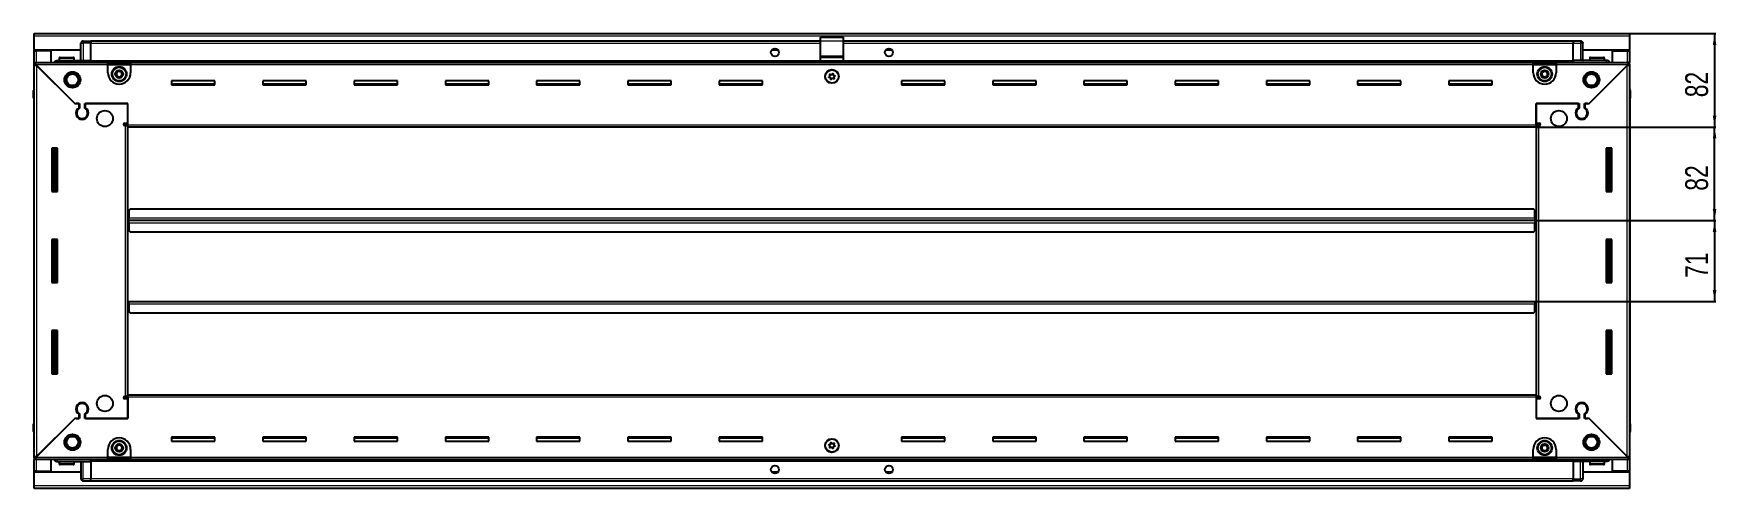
# Model space of a CAD drawing. Header units: millimetres. Extents: x 1256 to 6241, y -675 to 1817.
# Drawn here: x 4766 to 6241, y 1248 to 1647 of the extents above; entities that cross this region are included whole.
import ezdxf

# ---------------------------------------------------------------- set-up
doc = ezdxf.new("R2010")
doc.units = ezdxf.units.MM
doc.layers.add('FORMAT', color=7, linetype='Continuous')
doc.styles.add('SLDTEXTSTYLE0', font='TXT', dxfattribs={"width": 0.75})
doc.dimstyles.new('SLDDIMSTYLE0', dxfattribs={"dimtxt": 20, "dimasz": 10, "dimexe": 0, "dimexo": 0.0625, "dimgap": 5, "dimtad": 2, "dimdec": 1, "dimrnd": 1e-09, "dimzin": 12, "dimdsep": 46, "dimtxsty": 'SLDTEXTSTYLE0', "dimsah": 1, "dimcen": 0.09, "dimadec": 0, "dimazin": 3, "dimtfac": 1, "dimtofl": 0, "dimtmove": 0, "dimatfit": 3, "dimfxl": 0, "dimfrac": 2, "dimtolj": 1, "dimtzin": 12, "dimarcsym": 0})

# ---------------------------------------------------------------- blocks, each defined once
blk = doc.blocks.new('_D_6')
at = {"layer": 'FORMAT'}
for p, q in [((6165.1, 1646.6), (6240.6, 1646.6)), ((6239.6, 1646.6), (6239.6, 1564.6)), ((6083.1, 1564.6), (6240.6, 1564.6))]:
    blk.add_line(p, q, dxfattribs=at)
for points in [[(6239.6, 1646.6), (6238, 1636.6), (6241.1, 1636.6)], [(6239.6, 1564.6), (6241.1, 1574.6), (6238, 1574.6)]]:
    blk.add_solid(points, dxfattribs=at)
at = {"layer": 'FORMAT', "insert": (6213.8, 1590.8), "char_height": 20, "attachment_point": 1, "rotation": 90, "style": 'SLDTEXTSTYLE0'}
blk.add_mtext('82', dxfattribs=at)
blk = doc.blocks.new('_D_7')
at = {"layer": 'FORMAT'}
for p, q in [((6083.1, 1564.6), (6240.6, 1564.6)), ((6239.6, 1482.6), (6239.6, 1564.6)), ((6082.1, 1482.6), (6240.6, 1482.6))]:
    blk.add_line(p, q, dxfattribs=at)
for points in [[(6239.6, 1564.6), (6238, 1554.6), (6241.1, 1554.6)], [(6239.6, 1482.6), (6241.1, 1492.6), (6238, 1492.6)]]:
    blk.add_solid(points, dxfattribs=at)
at = {"layer": 'FORMAT', "insert": (6213.8, 1508.8), "char_height": 20, "attachment_point": 1, "rotation": 90, "style": 'SLDTEXTSTYLE0'}
blk.add_mtext('82', dxfattribs=at)
blk = doc.blocks.new('_D_8')
at = {"layer": 'FORMAT'}
for p, q in [((6082.1, 1482.6), (6240.6, 1482.6)), ((6239.6, 1482.6), (6239.6, 1411.6)), ((6082.1, 1411.6), (6240.6, 1411.6))]:
    blk.add_line(p, q, dxfattribs=at)
for points in [[(6239.6, 1482.6), (6238, 1472.6), (6241.1, 1472.6)], [(6239.6, 1411.6), (6241.1, 1421.6), (6238, 1421.6)]]:
    blk.add_solid(points, dxfattribs=at)
at = {"layer": 'FORMAT', "insert": (6213.8, 1432.3), "char_height": 20, "attachment_point": 1, "rotation": 90, "style": 'SLDTEXTSTYLE0'}
blk.add_mtext('71', dxfattribs=at)

msp = doc.modelspace()

# ---------------------------------------------------------------- linework, layer by layer
at = {"color": 7, "linetype": 'Continuous', "lineweight": 25}
for p, q in [((4766.07, 1644.5), (4766.07, 1646.6)), ((4766.07, 1646.6), (6165.07, 1646.6)), ((4766.07, 1632.1), (4766.07, 1644.5)), ((4807.07, 1623.1), (4807.07, 1638.1)), ((4807.75, 1639.6), (4807.75, 1639.6)), ((4809.07, 1640.1), (4815.57, 1640.1)), ((4809.07, 1640.1), (4815.57, 1640.1)), ((4815.57, 1640.1), (4815.57, 1640.1)), ((4815.57, 1640.1), (4815.57, 1640.1)), ((4815.57, 1640.1), (4815.57, 1638.1)), ((5455.57, 1639.95), (4815.57, 1639.95)), ((4815.57, 1623.1), (4815.57, 1638.1)), ((5455.57, 1643.6), (5475.57, 1643.6)), ((5455.57, 1640.34), (5455.57, 1643.6)), ((5455.57, 1627.19), (5455.57, 1640.34)), ((5475.57, 1640.34), (5475.57, 1643.6)), ((5475.57, 1627.19), (5475.57, 1640.34)), ((6115.57, 1639.95), (5475.57, 1639.95)), ((6115.57, 1640.1), (6115.57, 1640.1)), ((6122.07, 1640.1), (6115.57, 1640.1)), ((6122.07, 1640.1), (6115.57, 1640.1)), ((6115.57, 1640.1), (6115.57, 1638.1)), ((6115.57, 1623.1), (6115.57, 1638.1)), ((6124.07, 1638.1), (6124.07, 1638.1)), ((6124.07, 1623.1), (6124.07, 1638.1)), ((6165.07, 1646.6), (6165.07, 1644.5)), ((6165.07, 1644.5), (6165.07, 1632.1)), ((4807.07, 1632.1), (4766.07, 1632.1)), ((4766.07, 1631.6), (4766.07, 1632.1)), ((4766.07, 1631.6), (4768.17, 1631.6)), ((4766.07, 1621.35), (4766.07, 1631.6)), ((4767.57, 1631.6), (4767.57, 1632.1)), ((4781.07, 1631.6), (4768.17, 1631.6)), ((4781.07, 1621.35), (4781.07, 1631.6)), ((4786.57, 1623.1), (4815.57, 1623.1)), ((4788.07, 1625), (4788.07, 1623.1)), ((4788.87, 1625.8), (4800.27, 1625.8)), ((4801.07, 1623.1), (4801.07, 1625)), ((4815.57, 1623.1), (4815.57, 1622.6)), ((5418.44, 1632.1), (5412.7, 1632.1)), ((5455.57, 1626.1), (5455.57, 1627.19)), ((5455.57, 1626.1), (5475.57, 1626.1)), ((5455.57, 1622.6), (5455.57, 1626.1)), ((5475.57, 1626.1), (5475.57, 1627.19)), ((5475.57, 1622.6), (5475.57, 1626.1)), ((5518.44, 1632.1), (5512.7, 1632.1)), ((6115.57, 1623.1), (6115.57, 1622.6)), ((6144.57, 1623.1), (6115.57, 1623.1)), ((6165.07, 1632.1), (6124.07, 1632.1)), ((6130.07, 1625), (6130.07, 1623.1)), ((6130.87, 1625.8), (6142.27, 1625.8)), ((6143.07, 1623.1), (6143.07, 1625)), ((6150.07, 1621.35), (6150.07, 1631.6)), ((6150.07, 1631.6), (6162.97, 1631.6)), ((6162.97, 1631.6), (6165.07, 1631.6)), ((6163.57, 1631.6), (6163.57, 1632.1)), ((6165.07, 1631.6), (6165.07, 1632.1)), ((6165.07, 1631.6), (6165.07, 1621.35)), ((4766.07, 1619.85), (4766.07, 1621.35)), ((4766.07, 1621.35), (4767.07, 1621.35)), ((4766.07, 1619.35), (4766.07, 1619.85)), ((4766.07, 1619.85), (4767.07, 1619.85)), ((4766.07, 1274.85), (4766.07, 1619.35)), ((4767.57, 1619.35), (4766.07, 1619.35)), ((4767.07, 1621.35), (4830.57, 1621.35)), ((4767.07, 1619.85), (4767.07, 1621.35)), ((4767.67, 1619.25), (4801.57, 1585.35)), ((4802.27, 1584.65), (4768.17, 1618.75)), ((4815.49, 1621.35), (4815.57, 1623.07)), ((4815.57, 1621.95), (6115.57, 1621.95)), ((4830.57, 1619.25), (4830.57, 1621.35)), ((4830.57, 1621.35), (4850.57, 1621.35)), ((4830.57, 1619.85), (4850.57, 1619.85)), ((4830.57, 1612.35), (4830.57, 1619.25)), ((4850.57, 1621.35), (4850.57, 1619.25)), ((4850.57, 1621.35), (6080.57, 1621.35)), ((4850.57, 1619.25), (4850.57, 1612.35)), ((5455.57, 1622.6), (5475.57, 1622.6)), ((5459.57, 1622.6), (5459.57, 1621.95)), ((5462.07, 1621.95), (5462.07, 1622.6)), ((5469.07, 1621.95), (5469.07, 1622.6)), ((5471.57, 1621.95), (5471.57, 1622.6)), ((6080.57, 1619.25), (6080.57, 1621.35)), ((6080.57, 1621.35), (6100.57, 1621.35)), ((6080.57, 1619.85), (6100.57, 1619.85)), ((6080.57, 1612.35), (6080.57, 1619.25)), ((6100.57, 1621.35), (6164.07, 1621.35)), ((6100.57, 1621.35), (6100.57, 1619.25)), ((6100.57, 1619.25), (6100.57, 1612.35)), ((6115.57, 1623.07), (6115.64, 1621.35)), ((6162.97, 1618.75), (6128.87, 1584.65)), ((6129.57, 1585.35), (6163.47, 1619.25)), ((6163.57, 1619.35), (6165.07, 1619.35)), ((6164.07, 1619.85), (6164.07, 1621.35)), ((6164.07, 1621.35), (6165.07, 1621.35)), ((6164.07, 1619.85), (6165.07, 1619.85)), ((6165.07, 1619.85), (6165.07, 1621.35)), ((6165.07, 1619.85), (6165.07, 1619.35)), ((6165.07, 1619.35), (6165.07, 1274.85)), ((4765.57, 1596.6), (4765.57, 1590.1)), ((4765.57, 1590.1), (4765.57, 1596.6)), ((4924.57, 1605.1), (4886.57, 1605.1)), ((4886.57, 1605.1), (4886.57, 1601.6)), ((4924.57, 1602.35), (4886.57, 1602.35)), ((4886.57, 1601.6), (4924.57, 1601.6)), ((4924.57, 1601.6), (4924.57, 1605.1)), ((5004.57, 1605.1), (4966.57, 1605.1)), ((4966.57, 1605.1), (4966.57, 1601.6)), ((5004.57, 1602.35), (4966.57, 1602.35)), ((4966.57, 1601.6), (5004.57, 1601.6)), ((5004.57, 1601.6), (5004.57, 1605.1)), ((5084.57, 1605.1), (5046.57, 1605.1)), ((5046.57, 1605.1), (5046.57, 1601.6)), ((5084.57, 1602.35), (5046.57, 1602.35)), ((5046.57, 1601.6), (5084.57, 1601.6)), ((5084.57, 1601.6), (5084.57, 1605.1)), ((5164.57, 1605.1), (5126.57, 1605.1)), ((5126.57, 1605.1), (5126.57, 1601.6)), ((5164.57, 1602.35), (5126.57, 1602.35)), ((5126.57, 1601.6), (5164.57, 1601.6)), ((5164.57, 1601.6), (5164.57, 1605.1)), ((5244.57, 1605.1), (5206.57, 1605.1)), ((5206.57, 1605.1), (5206.57, 1601.6)), ((5244.57, 1602.35), (5206.57, 1602.35)), ((5206.57, 1601.6), (5244.57, 1601.6)), ((5244.57, 1601.6), (5244.57, 1605.1)), ((5324.57, 1605.1), (5286.57, 1605.1)), ((5286.57, 1605.1), (5286.57, 1601.6)), ((5324.57, 1602.35), (5286.57, 1602.35)), ((5286.57, 1601.6), (5324.57, 1601.6)), ((5324.57, 1601.6), (5324.57, 1605.1)), ((5404.57, 1605.1), (5366.57, 1605.1)), ((5366.57, 1605.1), (5366.57, 1601.6)), ((5404.57, 1602.35), (5366.57, 1602.35)), ((5366.57, 1601.6), (5404.57, 1601.6)), ((5404.57, 1601.6), (5404.57, 1605.1)), ((5564.57, 1605.1), (5526.57, 1605.1)), ((5526.57, 1605.1), (5526.57, 1601.6)), ((5564.57, 1602.35), (5526.57, 1602.35)), ((5526.57, 1601.6), (5564.57, 1601.6)), ((5564.57, 1601.6), (5564.57, 1605.1)), ((5644.57, 1605.1), (5606.57, 1605.1)), ((5606.57, 1605.1), (5606.57, 1601.6)), ((5644.57, 1602.35), (5606.57, 1602.35)), ((5606.57, 1601.6), (5644.57, 1601.6)), ((5644.57, 1601.6), (5644.57, 1605.1)), ((5724.57, 1605.1), (5686.57, 1605.1)), ((5686.57, 1605.1), (5686.57, 1601.6)), ((5724.57, 1602.35), (5686.57, 1602.35)), ((5686.57, 1601.6), (5724.57, 1601.6)), ((5724.57, 1601.6), (5724.57, 1605.1)), ((5804.57, 1605.1), (5766.57, 1605.1)), ((5766.57, 1605.1), (5766.57, 1601.6)), ((5804.57, 1602.35), (5766.57, 1602.35)), ((5766.57, 1601.6), (5804.57, 1601.6)), ((5804.57, 1601.6), (5804.57, 1605.1)), ((5884.57, 1605.1), (5846.57, 1605.1)), ((5846.57, 1605.1), (5846.57, 1601.6)), ((5884.57, 1602.35), (5846.57, 1602.35)), ((5846.57, 1601.6), (5884.57, 1601.6)), ((5884.57, 1601.6), (5884.57, 1605.1)), ((5964.57, 1605.1), (5926.57, 1605.1)), ((5926.57, 1605.1), (5926.57, 1601.6)), ((5964.57, 1602.35), (5926.57, 1602.35)), ((5926.57, 1601.6), (5964.57, 1601.6)), ((5964.57, 1601.6), (5964.57, 1605.1)), ((6044.57, 1605.1), (6006.57, 1605.1)), ((6006.57, 1605.1), (6006.57, 1601.6)), ((6044.57, 1602.35), (6006.57, 1602.35)), ((6006.57, 1601.6), (6044.57, 1601.6)), ((6044.57, 1601.6), (6044.57, 1605.1)), ((6165.07, 1597.93), (6165.07, 1597.93)), ((6165.57, 1596.6), (6165.57, 1590.1)), ((6165.57, 1590.1), (6165.57, 1596.6)), ((4765.57, 1590.1), (4765.57, 1590.1)), ((4766.07, 1590.1), (4765.57, 1590.1)), ((4765.72, 1590.1), (4765.72, 1304.1)), ((4801.57, 1585.35), (4805.77, 1585.35)), ((4802.97, 1585.35), (4802.27, 1584.65)), ((4805.07, 1585.35), (4802.97, 1585.35)), ((4805.07, 1585.35), (4805.07, 1581.46)), ((4805.77, 1585.35), (4805.77, 1581.07)), ((4810.37, 1585.35), (4848.07, 1585.35)), ((4810.37, 1581.07), (4810.37, 1585.35)), ((4811.07, 1581.46), (4811.07, 1585.35)), ((4848.07, 1585.35), (4811.07, 1585.35)), ((4848.07, 1566.7), (4848.07, 1585.35)), ((4848.07, 1568.1), (4848.07, 1585.35)), ((6083.07, 1585.35), (6120.77, 1585.35)), ((6083.07, 1566.7), (6083.07, 1585.35)), ((6083.07, 1585.35), (6083.07, 1568.1)), ((6120.07, 1585.35), (6083.07, 1585.35)), ((6120.07, 1585.35), (6120.07, 1581.46)), ((6120.77, 1585.35), (6120.77, 1581.07)), ((6125.37, 1585.35), (6129.57, 1585.35)), ((6125.37, 1581.07), (6125.37, 1585.35)), ((6128.17, 1585.35), (6126.07, 1585.35)), ((6126.07, 1581.46), (6126.07, 1585.35)), ((6128.87, 1584.65), (6128.17, 1585.35)), ((6165.07, 1590.1), (6165.57, 1590.1)), ((6165.42, 1304.1), (6165.42, 1590.1)), ((6165.57, 1590.1), (6165.57, 1590.1)), ((6165.57, 1590.1), (6165.57, 1590.1)), ((4806.07, 1572.49), (4806.07, 1571.73)), ((4845.22, 1568.1), (4848.07, 1568.1)), ((4845.97, 1566.1), (4845.22, 1566.1)), ((4845.97, 1566.1), (4848.07, 1566.1)), ((4848.07, 1567.1), (4846.07, 1567.1)), ((4846.07, 1567.1), (4846.07, 1566.1)), ((4848.07, 1564.6), (4848.07, 1566.7)), ((6083.07, 1564.6), (4848.07, 1564.6)), ((4848.07, 1329.6), (4848.07, 1564.6)), ((6083.07, 1568.1), (6085.92, 1568.1)), ((6085.07, 1567.1), (6083.07, 1567.1)), ((6083.07, 1566.7), (6083.07, 1564.6)), ((6083.07, 1566.1), (6085.17, 1566.1)), ((6083.07, 1564.6), (6083.07, 1329.6)), ((6085.07, 1566.1), (6085.07, 1567.1)), ((6085.92, 1566.1), (6085.17, 1566.1)), ((6125.07, 1572.49), (6125.07, 1571.73)), ((4786.57, 1546.1), (4781.57, 1546.1)), ((4781.57, 1546.1), (4781.57, 1508.1)), ((4783.72, 1508.1), (4783.72, 1546.1)), ((4785.51, 1508.1), (4785.51, 1546.1)), ((4785.55, 1508.1), (4785.55, 1546.1)), ((4786.57, 1508.1), (4786.57, 1546.1)), ((6144.57, 1546.1), (6144.57, 1508.1)), ((6149.57, 1546.1), (6144.57, 1546.1)), ((6145.59, 1546.1), (6145.59, 1508.1)), ((6145.63, 1546.1), (6145.63, 1508.1)), ((6147.42, 1546.1), (6147.42, 1508.1)), ((6149.57, 1508.1), (6149.57, 1546.1)), ((4781.57, 1508.1), (4786.57, 1508.1)), ((6144.57, 1508.1), (6149.57, 1508.1)), ((4850.07, 1492.6), (4849.07, 1491.6)), ((4849.07, 1491.6), (4849.07, 1484.7)), ((6081.07, 1492.6), (4850.07, 1492.6)), ((6082.07, 1491.6), (6081.07, 1492.6)), ((6082.07, 1484.7), (6082.07, 1491.6)), ((4848.82, 1482.6), (4848.07, 1482.6)), ((4849.07, 1485.45), (4848.82, 1485.45)), ((4848.82, 1485.45), (4848.82, 1482.6)), ((4848.82, 1482.6), (4848.82, 1479.75)), ((4848.82, 1479.75), (4849.07, 1479.75)), ((4849.07, 1482.6), (4849.07, 1484.7)), ((4849.07, 1480.5), (4849.07, 1482.6)), ((6082.07, 1482.6), (4849.07, 1482.6)), ((4849.07, 1480.5), (4849.07, 1473.6)), ((6082.32, 1485.45), (6082.07, 1485.45)), ((6082.07, 1484.7), (6082.07, 1482.6)), ((6082.07, 1482.6), (6082.07, 1480.5)), ((6082.07, 1473.6), (6082.07, 1480.5)), ((6082.07, 1479.75), (6082.32, 1479.75)), ((6082.32, 1482.6), (6082.32, 1485.45)), ((6082.32, 1479.75), (6082.32, 1482.6)), ((6083.07, 1482.6), (6082.32, 1482.6)), ((4786.57, 1466.1), (4781.57, 1466.1)), ((4781.57, 1466.1), (4781.57, 1428.1)), ((4783.72, 1428.1), (4783.72, 1466.1)), ((4785.51, 1428.1), (4785.51, 1466.1)), ((4785.55, 1428.1), (4785.55, 1466.1)), ((4786.57, 1428.1), (4786.57, 1466.1)), ((4849.07, 1473.6), (4850.07, 1472.6)), ((4850.07, 1472.6), (6081.07, 1472.6)), ((6081.07, 1472.6), (6082.07, 1473.6)), ((6144.57, 1466.1), (6144.57, 1428.1)), ((6149.57, 1466.1), (6144.57, 1466.1)), ((6145.59, 1466.1), (6145.59, 1428.1)), ((6145.63, 1466.1), (6145.63, 1428.1)), ((6147.42, 1466.1), (6147.42, 1428.1)), ((6149.57, 1428.1), (6149.57, 1466.1)), ((4781.57, 1428.1), (4786.57, 1428.1)), ((6144.57, 1428.1), (6149.57, 1428.1)), ((4848.07, 1411.6), (4848.82, 1411.6)), ((4848.82, 1411.6), (4848.82, 1408.75)), ((4848.82, 1408.75), (4849.07, 1408.75)), ((4849.07, 1411.6), (6082.07, 1411.6)), ((4849.07, 1409.5), (4849.07, 1411.6)), ((4849.07, 1409.5), (4849.07, 1402.6)), ((4849.07, 1402.6), (4850.07, 1401.6)), ((6081.07, 1401.6), (6082.07, 1402.6)), ((6082.07, 1411.6), (6082.07, 1409.5)), ((6082.07, 1402.6), (6082.07, 1409.5)), ((6082.07, 1408.75), (6082.32, 1408.75)), ((6082.32, 1408.75), (6082.32, 1411.6)), ((6082.32, 1411.6), (6083.07, 1411.6)), ((4850.07, 1401.6), (6081.07, 1401.6)), ((4786.57, 1386.1), (4781.57, 1386.1)), ((4781.57, 1386.1), (4781.57, 1348.1)), ((4783.72, 1348.1), (4783.72, 1386.1)), ((4785.51, 1348.1), (4785.51, 1386.1)), ((4785.55, 1348.1), (4785.55, 1386.1)), ((4786.57, 1348.1), (4786.57, 1386.1)), ((6144.57, 1386.1), (6144.57, 1348.1)), ((6149.57, 1386.1), (6144.57, 1386.1)), ((6145.59, 1386.1), (6145.59, 1348.1)), ((6145.63, 1386.1), (6145.63, 1348.1)), ((6147.42, 1386.1), (6147.42, 1348.1)), ((6149.57, 1348.1), (6149.57, 1386.1)), ((4781.57, 1348.1), (4786.57, 1348.1)), ((6144.57, 1348.1), (6149.57, 1348.1)), ((4845.22, 1328.1), (4845.97, 1328.1)), ((4848.07, 1328.1), (4845.97, 1328.1)), ((4846.07, 1328.1), (4846.07, 1327.1)), ((4848.07, 1327.5), (4848.07, 1329.6)), ((4848.07, 1329.6), (6083.07, 1329.6)), ((6083.07, 1329.6), (6083.07, 1327.5)), ((6085.17, 1328.1), (6083.07, 1328.1)), ((6085.07, 1327.1), (6085.07, 1328.1)), ((6085.17, 1328.1), (6085.92, 1328.1)), ((4806.07, 1322.48), (4806.07, 1321.72)), ((4848.07, 1326.1), (4845.22, 1326.1)), ((4846.07, 1327.1), (4848.07, 1327.1)), ((4848.07, 1327.5), (4848.07, 1308.85)), ((4848.07, 1308.85), (4848.07, 1326.1)), ((6083.07, 1327.5), (6083.07, 1308.85)), ((6083.07, 1327.1), (6085.07, 1327.1)), ((6083.07, 1326.1), (6083.07, 1308.85)), ((6085.92, 1326.1), (6083.07, 1326.1)), ((6125.07, 1322.48), (6125.07, 1321.72)), ((4765.57, 1304.1), (4765.57, 1304.1)), ((4765.57, 1297.6), (4765.57, 1304.1)), ((4765.57, 1304.1), (4765.57, 1304.1)), ((4765.57, 1304.1), (4765.57, 1297.6)), ((4766.07, 1304.1), (4765.57, 1304.1)), ((4801.57, 1308.85), (4767.67, 1274.95)), ((4768.17, 1275.45), (4802.27, 1309.55)), ((4805.77, 1308.85), (4801.57, 1308.85)), ((4802.27, 1309.55), (4802.97, 1308.85)), ((4802.97, 1308.85), (4805.07, 1308.85)), ((4805.07, 1312.74), (4805.07, 1308.85)), ((4805.77, 1313.14), (4805.77, 1308.85)), ((4810.37, 1308.85), (4810.37, 1313.14)), ((4848.07, 1308.85), (4810.37, 1308.85)), ((4811.07, 1308.85), (4811.07, 1312.74)), ((4811.07, 1308.85), (4848.07, 1308.85)), ((6120.77, 1308.85), (6083.07, 1308.85)), ((6083.07, 1308.85), (6120.07, 1308.85)), ((6120.07, 1312.74), (6120.07, 1308.85)), ((6120.77, 1313.14), (6120.77, 1308.85)), ((6125.37, 1308.85), (6125.37, 1313.14)), ((6129.57, 1308.85), (6125.37, 1308.85)), ((6126.07, 1308.85), (6126.07, 1312.74)), ((6126.07, 1308.85), (6128.17, 1308.85)), ((6128.17, 1308.85), (6128.87, 1309.55)), ((6128.87, 1309.55), (6162.97, 1275.45)), ((6163.47, 1274.95), (6129.57, 1308.85)), ((6165.07, 1304.1), (6165.57, 1304.1)), ((6165.57, 1304.1), (6165.57, 1304.1)), ((6165.57, 1297.6), (6165.57, 1304.1)), ((6165.57, 1304.1), (6165.57, 1297.6)), ((4766.07, 1296.28), (4766.07, 1296.28)), ((4924.57, 1292.6), (4886.57, 1292.6)), ((4886.57, 1292.6), (4886.57, 1289.1)), ((4886.57, 1291.85), (4924.57, 1291.85)), ((4886.57, 1289.1), (4924.57, 1289.1)), ((4924.57, 1289.1), (4924.57, 1292.6)), ((5004.57, 1292.6), (4966.57, 1292.6)), ((4966.57, 1292.6), (4966.57, 1289.1)), ((4966.57, 1291.85), (5004.57, 1291.85)), ((4966.57, 1289.1), (5004.57, 1289.1)), ((5004.57, 1289.1), (5004.57, 1292.6)), ((5084.57, 1292.6), (5046.57, 1292.6)), ((5046.57, 1292.6), (5046.57, 1289.1)), ((5046.57, 1291.85), (5084.57, 1291.85)), ((5046.57, 1289.1), (5084.57, 1289.1)), ((5084.57, 1289.1), (5084.57, 1292.6)), ((5164.57, 1292.6), (5126.57, 1292.6)), ((5126.57, 1292.6), (5126.57, 1289.1)), ((5126.57, 1291.85), (5164.57, 1291.85)), ((5126.57, 1289.1), (5164.57, 1289.1)), ((5164.57, 1289.1), (5164.57, 1292.6)), ((5244.57, 1292.6), (5206.57, 1292.6)), ((5206.57, 1292.6), (5206.57, 1289.1)), ((5206.57, 1291.85), (5244.57, 1291.85)), ((5206.57, 1289.1), (5244.57, 1289.1)), ((5244.57, 1289.1), (5244.57, 1292.6)), ((5324.57, 1292.6), (5286.57, 1292.6)), ((5286.57, 1292.6), (5286.57, 1289.1)), ((5286.57, 1291.85), (5324.57, 1291.85)), ((5286.57, 1289.1), (5324.57, 1289.1)), ((5324.57, 1289.1), (5324.57, 1292.6)), ((5404.57, 1292.6), (5366.57, 1292.6)), ((5366.57, 1292.6), (5366.57, 1289.1)), ((5366.57, 1291.85), (5404.57, 1291.85)), ((5366.57, 1289.1), (5404.57, 1289.1)), ((5404.57, 1289.1), (5404.57, 1292.6)), ((5564.57, 1292.6), (5526.57, 1292.6)), ((5526.57, 1292.6), (5526.57, 1289.1)), ((5526.57, 1291.85), (5564.57, 1291.85)), ((5526.57, 1289.1), (5564.57, 1289.1)), ((5564.57, 1289.1), (5564.57, 1292.6)), ((5644.57, 1292.6), (5606.57, 1292.6)), ((5606.57, 1292.6), (5606.57, 1289.1)), ((5606.57, 1291.85), (5644.57, 1291.85)), ((5606.57, 1289.1), (5644.57, 1289.1)), ((5644.57, 1289.1), (5644.57, 1292.6)), ((5724.57, 1292.6), (5686.57, 1292.6)), ((5686.57, 1292.6), (5686.57, 1289.1)), ((5686.57, 1291.85), (5724.57, 1291.85)), ((5686.57, 1289.1), (5724.57, 1289.1)), ((5724.57, 1289.1), (5724.57, 1292.6)), ((5804.57, 1292.6), (5766.57, 1292.6)), ((5766.57, 1292.6), (5766.57, 1289.1)), ((5766.57, 1291.85), (5804.57, 1291.85)), ((5766.57, 1289.1), (5804.57, 1289.1)), ((5804.57, 1289.1), (5804.57, 1292.6)), ((5884.57, 1292.6), (5846.57, 1292.6)), ((5846.57, 1292.6), (5846.57, 1289.1)), ((5846.57, 1291.85), (5884.57, 1291.85)), ((5846.57, 1289.1), (5884.57, 1289.1)), ((5884.57, 1289.1), (5884.57, 1292.6)), ((5964.57, 1292.6), (5926.57, 1292.6)), ((5926.57, 1292.6), (5926.57, 1289.1)), ((5926.57, 1291.85), (5964.57, 1291.85)), ((5926.57, 1289.1), (5964.57, 1289.1)), ((5964.57, 1289.1), (5964.57, 1292.6)), ((6044.57, 1292.6), (6006.57, 1292.6)), ((6006.57, 1292.6), (6006.57, 1289.1)), ((6006.57, 1291.85), (6044.57, 1291.85)), ((6006.57, 1289.1), (6044.57, 1289.1)), ((6044.57, 1289.1), (6044.57, 1292.6)), ((4766.07, 1274.35), (4766.07, 1274.85)), ((4767.57, 1274.85), (4766.07, 1274.85)), ((4766.07, 1274.35), (4766.07, 1272.85)), ((4767.07, 1274.35), (4766.07, 1274.35)), ((4766.07, 1262.6), (4766.07, 1272.85)), ((4767.07, 1272.85), (4766.07, 1272.85)), ((4767.07, 1274.35), (4767.07, 1272.85)), ((4830.57, 1272.85), (4767.07, 1272.85)), ((4781.07, 1262.6), (4781.07, 1272.85)), ((4786.57, 1271.1), (4815.57, 1271.1)), ((4788.07, 1271.1), (4788.07, 1269.2)), ((4801.07, 1269.2), (4801.07, 1271.1)), ((4807.07, 1271.1), (4807.07, 1256.1)), ((4815.57, 1271.14), (4815.49, 1272.85)), ((6115.57, 1272.25), (4815.57, 1272.25)), ((4815.57, 1271.1), (4815.57, 1271.6)), ((4815.57, 1271.1), (4815.57, 1256.1)), ((4830.57, 1274.95), (4830.57, 1281.85)), ((4830.57, 1272.85), (4830.57, 1274.95)), ((4850.57, 1274.35), (4830.57, 1274.35)), ((4850.57, 1272.85), (4830.57, 1272.85)), ((4850.57, 1281.85), (4850.57, 1274.95)), ((4850.57, 1274.95), (4850.57, 1272.85)), ((6080.57, 1272.85), (4850.57, 1272.85)), ((6080.57, 1274.95), (6080.57, 1281.85)), ((6080.57, 1272.85), (6080.57, 1274.95)), ((6100.57, 1274.35), (6080.57, 1274.35)), ((6100.57, 1272.85), (6080.57, 1272.85)), ((6100.57, 1281.85), (6100.57, 1274.95)), ((6100.57, 1274.95), (6100.57, 1272.85)), ((6164.07, 1272.85), (6100.57, 1272.85)), ((6115.64, 1272.85), (6115.57, 1271.14)), ((6115.57, 1271.1), (6115.57, 1271.6)), ((6144.57, 1271.1), (6115.57, 1271.1)), ((6115.57, 1271.1), (6115.57, 1256.1)), ((6124.07, 1271.1), (6124.07, 1256.1)), ((6130.07, 1271.1), (6130.07, 1269.2)), ((6143.07, 1269.2), (6143.07, 1271.1)), ((6150.07, 1262.6), (6150.07, 1272.85)), ((6163.57, 1274.85), (6165.07, 1274.85)), ((6164.07, 1274.35), (6164.07, 1272.85)), ((6165.07, 1274.35), (6164.07, 1274.35)), ((6165.07, 1272.85), (6164.07, 1272.85)), ((6165.07, 1274.85), (6165.07, 1274.35)), ((6165.07, 1274.35), (6165.07, 1272.85)), ((6165.07, 1272.85), (6165.07, 1262.6)), ((4768.17, 1262.6), (4766.07, 1262.6)), ((4766.07, 1262.1), (4766.07, 1262.6)), ((4766.07, 1249.7), (4766.07, 1262.1)), ((4766.07, 1262.1), (4807.07, 1262.1)), ((4767.57, 1262.1), (4767.57, 1262.6)), ((4768.17, 1262.6), (4781.07, 1262.6)), ((4792.64, 1268.4), (4788.87, 1268.4)), ((4800.27, 1268.4), (4792.64, 1268.4)), ((4807.07, 1256.1), (4807.07, 1256.1)), ((4815.57, 1254.1), (4815.57, 1256.1)), ((4815.57, 1254.25), (6115.57, 1254.25)), ((5412.7, 1262.1), (5418.44, 1262.1)), ((5512.7, 1262.1), (5518.44, 1262.1)), ((6115.57, 1254.1), (6115.57, 1256.1)), ((6123.39, 1254.6), (6123.39, 1254.6)), ((6124.07, 1262.1), (6165.07, 1262.1)), ((6137.86, 1268.4), (6130.87, 1268.4)), ((6142.27, 1268.4), (6137.86, 1268.4)), ((6162.97, 1262.6), (6150.07, 1262.6)), ((6165.07, 1262.6), (6162.97, 1262.6)), ((6163.57, 1262.1), (6163.57, 1262.6)), ((6165.07, 1262.1), (6165.07, 1262.6)), ((6165.07, 1262.1), (6165.07, 1249.7)), ((4766.07, 1247.6), (4766.07, 1249.7)), ((6165.07, 1247.6), (4766.07, 1247.6)), ((4809.07, 1254.1), (4815.57, 1254.1)), ((4809.07, 1254.1), (4815.57, 1254.1)), ((4815.57, 1254.1), (4815.57, 1254.1)), ((6122.07, 1254.1), (6115.57, 1254.1)), ((6115.57, 1254.1), (6115.57, 1254.1)), ((6115.57, 1254.1), (6115.57, 1254.1)), ((6122.07, 1254.1), (6115.57, 1254.1)), ((6165.07, 1249.7), (6165.07, 1247.6))]:
    msp.add_line(p, q, dxfattribs=at)
at = {"color": 8, "linetype": 'Continuous', "lineweight": 18}
for p, q in [((6165.07, 1644.5), (4766.07, 1644.5)), ((4807.07, 1638.1), (4809.07, 1638.1)), ((4809.07, 1640.1), (4809.07, 1638.1)), ((4809.07, 1638.1), (4809.07, 1623.1)), ((4815.57, 1638.1), (4809.07, 1638.1)), ((5455.57, 1637.95), (4815.57, 1637.95)), ((5455.57, 1640.34), (5475.57, 1640.34)), ((6115.57, 1637.95), (5475.57, 1637.95)), ((6115.57, 1638.1), (6122.07, 1638.1)), ((6122.07, 1640.1), (6122.07, 1638.1)), ((6124.07, 1638.1), (6122.07, 1638.1)), ((6122.07, 1638.1), (6122.07, 1623.1)), ((4768.17, 1631.6), (4768.17, 1632.1)), ((4768.17, 1621.35), (4768.17, 1631.6)), ((4788.07, 1625), (4801.07, 1625)), ((5455.57, 1627.19), (5475.57, 1627.19)), ((6130.07, 1625), (6143.07, 1625)), ((6162.97, 1632.1), (6162.97, 1631.6)), ((6162.97, 1631.6), (6162.97, 1621.35)), ((4830.57, 1619.25), (4767.67, 1619.25)), ((4768.17, 1618.75), (4768.17, 1275.45)), ((5455.57, 1622.6), (4815.57, 1622.6)), ((6115.57, 1621.37), (4815.57, 1621.37)), ((4830.57, 1619.25), (4850.57, 1619.25)), ((6080.57, 1619.25), (4850.57, 1619.25)), ((5461.57, 1621.95), (5461.57, 1622.6)), ((5469.57, 1621.95), (5469.57, 1622.6)), ((6115.57, 1622.6), (5475.57, 1622.6)), ((6080.57, 1619.25), (6100.57, 1619.25)), ((6163.47, 1619.25), (6100.57, 1619.25)), ((6162.97, 1275.45), (6162.97, 1618.75)), ((4766.07, 1596.6), (4765.57, 1596.6)), ((6165.07, 1596.6), (6165.57, 1596.6)), ((4845.97, 1328.1), (4845.97, 1566.1)), ((4848.07, 1566.7), (6083.07, 1566.7)), ((6085.17, 1566.1), (6085.17, 1328.1)), ((4783.07, 1546.1), (4783.07, 1508.1)), ((4784.3, 1546.1), (4784.3, 1508.1)), ((6146.83, 1508.1), (6146.83, 1546.1)), ((6148.07, 1508.1), (6148.07, 1546.1)), ((6082.07, 1484.7), (4849.07, 1484.7)), ((4849.07, 1480.5), (6082.07, 1480.5)), ((4783.07, 1466.1), (4783.07, 1428.1)), ((4784.3, 1466.1), (4784.3, 1428.1)), ((6146.83, 1428.1), (6146.83, 1466.1)), ((6148.07, 1428.1), (6148.07, 1466.1)), ((4849.07, 1409.5), (6082.07, 1409.5)), ((4783.07, 1386.1), (4783.07, 1348.1)), ((4784.3, 1386.1), (4784.3, 1348.1)), ((6146.83, 1348.1), (6146.83, 1386.1)), ((6148.07, 1348.1), (6148.07, 1386.1)), ((6083.07, 1327.5), (4848.07, 1327.5)), ((4766.07, 1297.6), (4765.57, 1297.6)), ((6165.07, 1297.6), (6165.57, 1297.6)), ((4767.67, 1274.95), (4830.57, 1274.95)), ((4768.17, 1262.6), (4768.17, 1272.85)), ((4792.37, 1269.2), (4788.07, 1269.2)), ((4801.07, 1269.2), (4792.37, 1269.2)), ((4809.07, 1256.1), (4809.07, 1271.1)), ((4815.57, 1272.84), (6115.57, 1272.84)), ((4815.57, 1271.6), (6115.57, 1271.6)), ((4850.57, 1274.95), (4830.57, 1274.95)), ((4850.57, 1274.95), (6080.57, 1274.95)), ((6100.57, 1274.95), (6080.57, 1274.95)), ((6100.57, 1274.95), (6163.47, 1274.95)), ((6122.07, 1256.1), (6122.07, 1271.1)), ((6138.04, 1269.2), (6130.07, 1269.2)), ((6143.07, 1269.2), (6138.04, 1269.2)), ((6162.97, 1272.85), (6162.97, 1262.6)), ((4768.17, 1262.1), (4768.17, 1262.6)), ((4807.07, 1256.1), (4809.07, 1256.1)), ((4809.07, 1254.1), (4809.07, 1256.1)), ((4815.57, 1256.1), (4809.07, 1256.1)), ((4815.57, 1256.25), (6115.57, 1256.25)), ((6115.57, 1256.1), (6122.07, 1256.1)), ((6124.07, 1256.1), (6122.07, 1256.1)), ((6122.07, 1254.1), (6122.07, 1256.1)), ((6162.97, 1262.6), (6162.97, 1262.1)), ((6165.07, 1249.7), (4766.07, 1249.7))]:
    msp.add_line(p, q, dxfattribs=at)
at = {"color": 7, "linetype": 'Continuous', "lineweight": 25, "flags": 128}
msp.add_lwpolyline([(6123.92, 1638.86), (6124.03, 1638.49), (6124.07, 1638.1)], dxfattribs=at)
at = {"color": 7, "linetype": 'Continuous', "lineweight": 25}
for centre, radius in [((5415.57, 1630.1), 3.5), ((5515.57, 1630.1), 3.5), ((4799.57, 1606.1), 7), ((4799.57, 1606.1), 6.02), ((4799.57, 1606.1), 5.1), ((4840.57, 1611.1), 6.5), ((4840.57, 1611.1), 3.46), ((5465.57, 1609.1), 6), ((5465.57, 1608.95), 5.79), ((5465.57, 1608.95), 1.85), ((6090.57, 1611.1), 6.5), ((6090.57, 1611.1), 3.46), ((6131.57, 1606.1), 7), ((6131.57, 1606.1), 6.03), ((6131.57, 1606.1), 5.1), ((4828.07, 1572.1), 7), ((6103.07, 1572.1), 7), ((4828.07, 1322.1), 7), ((6103.07, 1322.1), 7), ((4799.57, 1288.1), 7), ((4799.57, 1288.1), 6.02), ((4799.57, 1288.1), 5.1), ((4840.57, 1283.1), 6.5), ((4840.57, 1283.1), 3.46), ((5465.57, 1285.1), 6), ((5465.57, 1285.25), 5.79), ((5465.57, 1285.25), 1.85), ((6090.57, 1283.1), 6.5), ((6090.57, 1283.1), 3.46), ((6131.57, 1288.1), 7), ((6131.57, 1288.1), 6.02), ((6131.57, 1288.1), 5.1), ((5415.57, 1264.1), 3.5), ((5515.57, 1264.1), 3.5)]:
    msp.add_circle(centre, radius, dxfattribs=at)
at = {"color": 8, "linetype": 'Continuous', "lineweight": 18}
for centre in [(4840.57, 1611.1), (6090.57, 1611.1), (4840.57, 1283.1), (6090.57, 1283.1)]:
    msp.add_circle(centre, 5.7, dxfattribs=at)
at = {"color": 7, "linetype": 'Continuous', "lineweight": 25}
for centre, radius, start, end in [((4809.07, 1638.1), 2, 90, 180), ((4809.07, 1638.1), 2, 90, 131.40962), ((6122.07, 1638.1), 2, 0, 90), ((4788.87, 1625), 0.8, 90, 180), ((4800.27, 1625), 0.8, 0, 90), ((4806.87, 1623.3), 0.2, 270, 0), ((6124.27, 1623.3), 0.2, 180, 270), ((6130.87, 1625), 0.8, 90, 180), ((6142.27, 1625), 0.8, 0, 90), ((4840.57, 1612.35), 10, 180, 270), ((4840.57, 1611.1), 2.5, 134.01559, 194.01559), ((4840.57, 1611.1), 2.5, 194.01559, 254.01559), ((4840.57, 1611.1), 2.5, 74.01559, 134.01559), ((4840.57, 1611.1), 2.5, 254.01559, 314.01559), ((4840.57, 1612.35), 10, 270, 0), ((4840.57, 1611.1), 2.5, 14.01559, 74.01559), ((4840.57, 1611.1), 2.5, 314.01559, 14.01559), ((6090.57, 1612.35), 10, 180, 270), ((6090.57, 1611.1), 2.5, 160.11158, 220.11158), ((6090.57, 1611.1), 2.5, 100.11158, 160.11158), ((6090.57, 1611.1), 2.5, 220.11158, 280.11158), ((6090.57, 1611.1), 2.5, 40.11158, 100.11158), ((6090.57, 1612.35), 10, 270, 0), ((6090.57, 1611.1), 2.5, 280.11158, 340.11158), ((6090.57, 1611.1), 2.5, 340.11158, 40.11158), ((4767.57, 1596.6), 2, 138.59038, 180), ((6163.57, 1596.6), 2, 360, 41.40962), ((6163.57, 1596.6), 2, 0, 41.39416), ((4808.07, 1576.85), 5.5, 123.05573, 56.94427), ((4808.07, 1576.85), 4.8, 118.63099, 61.36901), ((6123.07, 1576.85), 5.5, 123.05573, 56.94427), ((6123.07, 1576.85), 4.8, 118.63099, 61.36901), ((4845.22, 1567.1), 1, 90, 270), ((6085.92, 1567.1), 1, 270, 90), ((4845.22, 1327.1), 1, 90, 270), ((6085.92, 1327.1), 1, 270, 90), ((4808.07, 1317.35), 5.5, 303.05573, 236.94427), ((4808.07, 1317.35), 4.8, 298.63099, 241.36901), ((6123.07, 1317.35), 5.5, 303.05573, 236.94427), ((6123.07, 1317.35), 4.8, 298.63099, 241.36901), ((4767.57, 1297.6), 2, 180, 221.39416), ((4840.57, 1281.85), 10, 90, 180), ((4840.57, 1283.1), 2.5, 127.47401, 187.47401), ((4840.57, 1283.1), 2.5, 67.47401, 127.47401), ((4840.57, 1281.85), 10, 0, 90), ((4840.57, 1283.1), 2.5, 7.47401, 67.47401), ((6090.57, 1281.85), 10, 90, 180), ((6090.57, 1283.1), 2.5, 147.04236, 207.04236), ((6090.57, 1283.1), 2.5, 87.04236, 147.04236), ((6090.57, 1281.85), 10, 0, 90), ((6090.57, 1283.1), 2.5, 27.04236, 87.04236), ((6090.57, 1283.1), 2.5, 327.04236, 27.04236), ((6163.57, 1297.6), 2, 318.57492, 0), ((6163.57, 1297.6), 2, 318.59038, 0), ((4788.87, 1269.2), 0.8, 180, 270), ((4800.27, 1269.2), 0.8, 270, 0), ((4806.87, 1270.9), 0.2, 0, 90), ((4840.57, 1283.1), 2.5, 187.47401, 247.47401), ((4840.57, 1283.1), 2.5, 247.47401, 307.47401), ((4840.57, 1283.1), 2.5, 307.47401, 7.47401), ((6090.57, 1283.1), 2.5, 207.04236, 267.04236), ((6090.57, 1283.1), 2.5, 267.04236, 327.04236), ((6124.27, 1270.9), 0.2, 90, 180), ((6130.87, 1269.2), 0.8, 180, 270), ((6142.27, 1269.2), 0.8, 270, 0), ((4809.07, 1256.1), 2, 180, 270), ((4809.07, 1256.1), 2, 180, 270), ((6122.07, 1256.1), 2, 270, 0), ((6122.07, 1256.1), 2, 303.94202, 311.40962), ((6122.07, 1256.1), 2, 270, 288.58003)]:
    msp.add_arc(centre, radius, start, end, dxfattribs=at)
for points, knots in [([(4783.35, 1621.35), (4783.47, 1621.55), (4783.86, 1622.2), (4785.01, 1622.91), (4786.05, 1623.04), (4786.57, 1623.1)], [0, 0, 0, 0, 0.1822499, 0.5911249, 1, 1, 1, 1]), ([(4815.57, 1623.1), (4815.57, 1623.07), (4815.57, 1622.99), (4815.57, 1622.37), (4815.57, 1621.79), (4815.57, 1621.4), (4815.57, 1621.37)], [0, 0, 0, 0, 0.32427882, 0.64855764, 0.97283646, 1, 1, 1, 1]), ([(6115.57, 1623.1), (6115.57, 1623.07), (6115.57, 1622.99), (6115.57, 1622.37), (6115.57, 1621.79), (6115.57, 1621.4), (6115.57, 1621.37)], [0, 0, 0, 0, 0.3242788, 0.6485576, 0.9728365, 1, 1, 1, 1]), ([(6147.78, 1621.35), (6147.66, 1621.55), (6147.28, 1622.2), (6146.12, 1622.91), (6145.09, 1623.04), (6144.57, 1623.1)], [0, 0, 0, 0, 0.1822499, 0.5911249, 1, 1, 1, 1]), ([(4766.07, 1619.35), (4766.09, 1619.31), (4766.15, 1619.22), (4766.54, 1619.09), (4767.1, 1618.95), (4767.68, 1618.84), (4768.04, 1618.78), (4768.17, 1618.75)], [0, 0, 0, 0, 0.2302553, 0.4485219, 0.6667858, 0.8850496, 1, 1, 1, 1]), ([(4767.67, 1619.25), (4767.62, 1619.51), (4767.53, 1620), (4767.4, 1620.64), (4767.27, 1621.11), (4767.16, 1621.33), (4767.09, 1621.35), (4767.07, 1621.35)], [0, 0, 0, 0, 0.2302553, 0.4485219, 0.6667858, 0.8850496, 1, 1, 1, 1]), ([(4837.79, 1611.9), (4838.16, 1612.26), (4838.86, 1612.93), (4839.55, 1613.59), (4839.87, 1613.91)], [0, 0, 0, 0, 0.5346859, 1, 1, 1, 1]), ([(4838.49, 1609.1), (4838.41, 1609.43), (4838.21, 1610.23), (4837.97, 1611.2), (4837.82, 1611.78), (4837.79, 1611.9)], [0, 0, 0, 0, 0.3629006, 0.8668753, 1, 1, 1, 1]), ([(4841.27, 1608.3), (4840.77, 1608.45), (4839.84, 1608.71), (4838.92, 1608.98), (4838.49, 1609.1)], [0, 0, 0, 0, 0.5346859, 1, 1, 1, 1]), ([(4839.87, 1613.91), (4840.36, 1613.76), (4841.29, 1613.5), (4842.21, 1613.23), (4842.64, 1613.11)], [0, 0, 0, 0, 0.5346859, 1, 1, 1, 1]), ([(4843.34, 1610.31), (4842.97, 1609.95), (4842.28, 1609.28), (4841.59, 1608.61), (4841.27, 1608.3)], [0, 0, 0, 0, 0.5346859, 1, 1, 1, 1]), ([(4842.64, 1613.11), (4842.67, 1612.99), (4842.82, 1612.41), (4843.06, 1611.44), (4843.26, 1610.64), (4843.34, 1610.31)], [0, 0, 0, 0, 0.1331247, 0.6370994, 1, 1, 1, 1]), ([(5463.68, 1611.03), (5463.68, 1611.02), (5463.66, 1610.99), (5463.65, 1610.94), (5463.66, 1610.79), (5463.76, 1610.42), (5463.9, 1609.89), (5463.73, 1609.28), (5463.37, 1608.91), (5463.07, 1608.66), (5462.89, 1608.5), (5462.84, 1608.42), (5462.83, 1608.38), (5462.83, 1608.35), (5462.85, 1608.32), (5462.9, 1608.27), (5463.15, 1608.18), (5463.62, 1608.07), (5464.25, 1607.76), (5464.51, 1607.09), (5464.57, 1606.62), (5464.64, 1606.36), (5464.68, 1606.31), (5464.71, 1606.29), (5464.74, 1606.28), (5464.77, 1606.29), (5464.81, 1606.3), (5464.88, 1606.35), (5465.05, 1606.5), (5465.32, 1606.77), (5465.72, 1607.09), (5466.35, 1607.2), (5466.86, 1607.01), (5467.22, 1606.88), (5467.37, 1606.86), (5467.43, 1606.87), (5467.46, 1606.88), (5467.48, 1606.92), (5467.49, 1606.97), (5467.48, 1607.12), (5467.38, 1607.49), (5467.24, 1608.01), (5467.41, 1608.62), (5467.77, 1609), (5468.07, 1609.25), (5468.24, 1609.41), (5468.3, 1609.49), (5468.31, 1609.53), (5468.3, 1609.56), (5468.29, 1609.59), (5468.23, 1609.63), (5467.98, 1609.73), (5467.52, 1609.84), (5466.88, 1610.15), (5466.63, 1610.81), (5466.57, 1611.29), (5466.5, 1611.54), (5466.45, 1611.6), (5466.43, 1611.62), (5466.4, 1611.63), (5466.36, 1611.62), (5466.32, 1611.6), (5466.25, 1611.56), (5466.08, 1611.41), (5465.82, 1611.14), (5465.41, 1610.82), (5464.79, 1610.71), (5464.28, 1610.89), (5463.91, 1611.03), (5463.77, 1611.05), (5463.71, 1611.04), (5463.69, 1611.03), (5463.68, 1611.03)], [0, 0, 0, 0, 0.00200873, 0.00442003, 0.00936469, 0.02552819, 0.06770529, 0.09578618, 0.12464563, 0.1503415, 0.16051935, 0.16339425, 0.16569651, 0.16724481, 0.16887414, 0.1707699, 0.17860577, 0.21199411, 0.24999446, 0.2879948, 0.32138314, 0.32921901, 0.33111477, 0.3327441, 0.3342924, 0.33621663, 0.33853534, 0.3413178, 0.34966197, 0.37535784, 0.40421729, 0.43229818, 0.47447528, 0.49063878, 0.4966691, 0.49844005, 0.5, 0.50200873, 0.50442003, 0.50936469, 0.52552819, 0.56770529, 0.59578618, 0.62464563, 0.6503415, 0.66051935, 0.66339425, 0.66569651, 0.66724481, 0.66887414, 0.6707699, 0.67860577, 0.71199411, 0.74999446, 0.7879948, 0.82138314, 0.82921901, 0.83111477, 0.8327441, 0.8342924, 0.83621663, 0.83853534, 0.8413178, 0.84966197, 0.87535784, 0.90421729, 0.93229818, 0.97447528, 0.99063878, 0.9966691, 0.99844005, 1, 1, 1, 1]), ([(6087.73, 1610.6), (6087.77, 1610.72), (6087.97, 1611.28), (6088.31, 1612.21), (6088.59, 1612.99), (6088.71, 1613.31)], [0, 0, 0, 0, 0.1331247, 0.6370994, 1, 1, 1, 1]), ([(6089.59, 1608.39), (6089.25, 1608.78), (6088.63, 1609.52), (6088.01, 1610.26), (6087.73, 1610.6)], [0, 0, 0, 0, 0.5346859, 1, 1, 1, 1]), ([(6088.71, 1613.31), (6089.22, 1613.4), (6090.17, 1613.57), (6091.11, 1613.74), (6091.55, 1613.82)], [0, 0, 0, 0, 0.5346859, 1, 1, 1, 1]), ([(6092.43, 1608.9), (6091.92, 1608.81), (6090.97, 1608.64), (6090.03, 1608.47), (6089.59, 1608.39)], [0, 0, 0, 0, 0.5346859, 1, 1, 1, 1]), ([(6091.55, 1613.82), (6091.88, 1613.42), (6092.5, 1612.69), (6093.12, 1611.95), (6093.41, 1611.61)], [0, 0, 0, 0, 0.5346859, 1, 1, 1, 1]), ([(6093.41, 1611.61), (6093.29, 1611.29), (6093.01, 1610.51), (6092.67, 1609.58), (6092.47, 1609.01), (6092.43, 1608.9)], [0, 0, 0, 0, 0.36290056, 0.86687533, 1, 1, 1, 1]), ([(6162.97, 1618.75), (6163.22, 1618.8), (6163.72, 1618.89), (6164.36, 1619.02), (6164.82, 1619.15), (6165.04, 1619.27), (6165.06, 1619.33), (6165.07, 1619.35)], [0, 0, 0, 0, 0.2302553, 0.4485219, 0.6667858, 0.8850496, 1, 1, 1, 1]), ([(6164.07, 1621.35), (6164.02, 1621.33), (6163.93, 1621.28), (6163.8, 1620.88), (6163.67, 1620.32), (6163.56, 1619.75), (6163.49, 1619.38), (6163.47, 1619.25)], [0, 0, 0, 0, 0.2302553, 0.4485219, 0.6667858, 0.8850496, 1, 1, 1, 1]), ([(4837.9, 1284.21), (4838, 1284.29), (4838.48, 1284.65), (4839.27, 1285.26), (4839.92, 1285.76), (4840.19, 1285.97)], [0, 0, 0, 0, 0.1331247, 0.6370994, 1, 1, 1, 1]), ([(4838.28, 1281.35), (4838.21, 1281.86), (4838.08, 1282.82), (4837.96, 1283.77), (4837.9, 1284.21)], [0, 0, 0, 0, 0.5346859, 1, 1, 1, 1]), ([(4840.19, 1285.97), (4840.67, 1285.77), (4841.56, 1285.4), (4842.45, 1285.03), (4842.86, 1284.86)], [0, 0, 0, 0, 0.5346859, 1, 1, 1, 1]), ([(4842.86, 1284.86), (4842.93, 1284.35), (4843.05, 1283.39), (4843.18, 1282.44), (4843.23, 1282)], [0, 0, 0, 0, 0.5346859, 1, 1, 1, 1]), ([(5463.68, 1283.18), (5463.69, 1283.18), (5463.72, 1283.16), (5463.78, 1283.16), (5463.92, 1283.18), (5464.28, 1283.32), (5464.79, 1283.5), (5465.41, 1283.39), (5465.82, 1283.07), (5466.09, 1282.79), (5466.27, 1282.63), (5466.35, 1282.59), (5466.4, 1282.58), (5466.43, 1282.59), (5466.45, 1282.61), (5466.5, 1282.66), (5466.57, 1282.92), (5466.63, 1283.39), (5466.88, 1284.06), (5467.52, 1284.37), (5467.98, 1284.48), (5468.23, 1284.57), (5468.29, 1284.62), (5468.3, 1284.65), (5468.31, 1284.68), (5468.3, 1284.71), (5468.28, 1284.75), (5468.23, 1284.82), (5468.06, 1284.97), (5467.77, 1285.21), (5467.41, 1285.58), (5467.24, 1286.19), (5467.38, 1286.72), (5467.48, 1287.1), (5467.49, 1287.25), (5467.47, 1287.3), (5467.45, 1287.33), (5467.42, 1287.35), (5467.36, 1287.35), (5467.22, 1287.33), (5466.86, 1287.19), (5466.35, 1287.01), (5465.72, 1287.12), (5465.32, 1287.44), (5465.04, 1287.72), (5464.87, 1287.88), (5464.78, 1287.92), (5464.74, 1287.93), (5464.71, 1287.92), (5464.68, 1287.9), (5464.64, 1287.84), (5464.57, 1287.59), (5464.51, 1287.11), (5464.25, 1286.45), (5463.62, 1286.14), (5463.15, 1286.03), (5462.9, 1285.93), (5462.85, 1285.89), (5462.83, 1285.86), (5462.83, 1285.83), (5462.84, 1285.79), (5462.86, 1285.76), (5462.91, 1285.69), (5463.08, 1285.54), (5463.37, 1285.3), (5463.73, 1284.92), (5463.9, 1284.31), (5463.76, 1283.79), (5463.66, 1283.41), (5463.65, 1283.26), (5463.66, 1283.21), (5463.68, 1283.19), (5463.68, 1283.18)], [0, 0, 0, 0, 0.0020087, 0.00442, 0.0093647, 0.0255282, 0.0677053, 0.0957862, 0.1246456, 0.1503415, 0.1605194, 0.1633943, 0.1656965, 0.1672448, 0.1688741, 0.1707699, 0.1786058, 0.2119941, 0.2499945, 0.2879948, 0.3213831, 0.329219, 0.3311148, 0.3327441, 0.3342924, 0.3362166, 0.3385353, 0.3413178, 0.349662, 0.3753578, 0.4042173, 0.4322982, 0.4744753, 0.4906388, 0.4966691, 0.49844, 0.5, 0.5020087, 0.50442, 0.5093647, 0.5255282, 0.5677053, 0.5957862, 0.6246456, 0.6503415, 0.6605194, 0.6633943, 0.6656965, 0.6672448, 0.6688741, 0.6707699, 0.6786058, 0.7119941, 0.7499945, 0.7879948, 0.8213831, 0.829219, 0.8311148, 0.8327441, 0.8342924, 0.8362166, 0.8385353, 0.8413178, 0.849662, 0.8753578, 0.9042173, 0.9322982, 0.9744753, 0.9906388, 0.9966691, 0.99844, 1, 1, 1, 1]), ([(6087.69, 1283.25), (6087.97, 1283.69), (6088.49, 1284.5), (6089.01, 1285.3), (6089.26, 1285.68)], [0, 0, 0, 0, 0.53468586, 1, 1, 1, 1]), ([(6089.26, 1285.68), (6089.38, 1285.67), (6089.98, 1285.64), (6090.97, 1285.59), (6091.79, 1285.54), (6092.14, 1285.53)], [0, 0, 0, 0, 0.1331247, 0.6370994, 1, 1, 1, 1]), ([(6092.14, 1285.53), (6092.37, 1285.07), (6092.81, 1284.21), (6093.25, 1283.35), (6093.45, 1282.96)], [0, 0, 0, 0, 0.5346859, 1, 1, 1, 1]), ([(4768.17, 1275.45), (4767.91, 1275.41), (4767.42, 1275.32), (4766.78, 1275.19), (4766.31, 1275.05), (4766.09, 1274.94), (4766.07, 1274.88), (4766.07, 1274.85)], [0, 0, 0, 0, 0.2302553, 0.4485219, 0.6667858, 0.8850496, 1, 1, 1, 1]), ([(4767.07, 1272.85), (4767.11, 1272.88), (4767.2, 1272.93), (4767.34, 1273.33), (4767.47, 1273.88), (4767.58, 1274.46), (4767.65, 1274.83), (4767.67, 1274.95)], [0, 0, 0, 0, 0.2302553, 0.4485219, 0.6667858, 0.8850496, 1, 1, 1, 1]), ([(4783.35, 1272.85), (4783.47, 1272.65), (4783.86, 1272.01), (4785.01, 1271.3), (4786.05, 1271.17), (4786.57, 1271.1)], [0, 0, 0, 0, 0.18224985, 0.59112493, 1, 1, 1, 1]), ([(4815.57, 1271.1), (4815.57, 1271.14), (4815.57, 1271.22), (4815.57, 1271.84), (4815.57, 1272.41), (4815.57, 1272.81), (4815.57, 1272.84)], [0, 0, 0, 0, 0.3242788, 0.6485576, 0.9728365, 1, 1, 1, 1]), ([(4840.94, 1280.24), (4840.47, 1280.44), (4839.58, 1280.81), (4838.69, 1281.18), (4838.28, 1281.35)], [0, 0, 0, 0, 0.53468586, 1, 1, 1, 1]), ([(4843.23, 1282), (4842.96, 1281.79), (4842.31, 1281.29), (4841.52, 1280.68), (4841.04, 1280.32), (4840.94, 1280.24)], [0, 0, 0, 0, 0.3629006, 0.8668753, 1, 1, 1, 1]), ([(6089, 1280.68), (6088.76, 1281.14), (6088.32, 1282), (6087.89, 1282.86), (6087.69, 1283.25)], [0, 0, 0, 0, 0.5346859, 1, 1, 1, 1]), ([(6091.88, 1280.53), (6091.54, 1280.55), (6090.71, 1280.59), (6089.72, 1280.64), (6089.12, 1280.68), (6089, 1280.68)], [0, 0, 0, 0, 0.36290056, 0.86687533, 1, 1, 1, 1]), ([(6093.45, 1282.96), (6093.17, 1282.52), (6092.65, 1281.71), (6092.12, 1280.91), (6091.88, 1280.53)], [0, 0, 0, 0, 0.5346859, 1, 1, 1, 1]), ([(6115.57, 1271.1), (6115.57, 1271.14), (6115.57, 1271.22), (6115.57, 1271.84), (6115.57, 1272.41), (6115.57, 1272.81), (6115.57, 1272.84)], [0, 0, 0, 0, 0.32427882, 0.64855764, 0.97283646, 1, 1, 1, 1]), ([(6147.78, 1272.85), (6147.66, 1272.65), (6147.28, 1272.01), (6146.12, 1271.3), (6145.09, 1271.17), (6144.57, 1271.1)], [0, 0, 0, 0, 0.1822499, 0.5911249, 1, 1, 1, 1]), ([(6165.07, 1274.85), (6165.04, 1274.9), (6164.99, 1274.99), (6164.6, 1275.12), (6164.04, 1275.25), (6163.46, 1275.37), (6163.09, 1275.43), (6162.97, 1275.45)], [0, 0, 0, 0, 0.2302553, 0.4485219, 0.6667858, 0.8850496, 1, 1, 1, 1]), ([(6163.47, 1274.95), (6163.51, 1274.7), (6163.6, 1274.21), (6163.74, 1273.57), (6163.87, 1273.1), (6163.98, 1272.88), (6164.05, 1272.86), (6164.07, 1272.85)], [0, 0, 0, 0, 0.23025534, 0.4485219, 0.6667858, 0.88504963, 1, 1, 1, 1])]:
    msp.add_open_spline(points, degree=3, knots=knots, dxfattribs=at)
at = {"color": 8, "linetype": 'Continuous', "lineweight": 18}
for points, knots in [([(4786.57, 1623.1), (4786.57, 1623.06), (4786.57, 1622.99), (4786.57, 1622.55), (4786.57, 1622.09), (4786.57, 1621.68), (4786.57, 1621.41), (4786.57, 1621.35)], [0, 0, 0, 0, 0.35975288, 0.55341416, 0.75118521, 0.94895626, 1, 1, 1, 1]), ([(6144.57, 1623.1), (6144.57, 1623.06), (6144.57, 1622.99), (6144.57, 1622.55), (6144.57, 1622.09), (6144.57, 1621.68), (6144.57, 1621.41), (6144.57, 1621.35)], [0, 0, 0, 0, 0.3597529, 0.5534142, 0.7511852, 0.9489563, 1, 1, 1, 1]), ([(4786.57, 1271.1), (4786.57, 1271.15), (4786.57, 1271.22), (4786.57, 1271.66), (4786.57, 1272.11), (4786.57, 1272.53), (4786.57, 1272.8), (4786.57, 1272.85)], [0, 0, 0, 0, 0.3597529, 0.5534142, 0.7511852, 0.9489563, 1, 1, 1, 1]), ([(6144.57, 1271.1), (6144.57, 1271.15), (6144.57, 1271.22), (6144.57, 1271.66), (6144.57, 1272.11), (6144.57, 1272.53), (6144.57, 1272.8), (6144.57, 1272.85)], [0, 0, 0, 0, 0.35975288, 0.55341416, 0.75118521, 0.94895626, 1, 1, 1, 1])]:
    msp.add_open_spline(points, degree=3, knots=knots, dxfattribs=at)
at = {"color": 7, "linetype": 'Continuous', "lineweight": 25}
for points in [[(4767.67, 1619.25), (4767.62, 1619.33), (4767.52, 1619.49), (4767.37, 1619.69), (4767.22, 1619.83), (4767.12, 1619.85), (4767.07, 1619.85)], [(4767.57, 1619.35), (4767.58, 1619.3), (4767.6, 1619.2), (4767.73, 1619.05), (4767.93, 1618.9), (4768.09, 1618.8), (4768.17, 1618.75)], [(6162.97, 1618.75), (6163.05, 1618.8), (6163.2, 1618.9), (6163.4, 1619.05), (6163.54, 1619.2), (6163.56, 1619.3), (6163.57, 1619.35)], [(6164.07, 1619.85), (6164.02, 1619.85), (6163.92, 1619.83), (6163.77, 1619.69), (6163.62, 1619.49), (6163.52, 1619.33), (6163.47, 1619.25)], [(4767.07, 1274.35), (4767.12, 1274.36), (4767.22, 1274.38), (4767.37, 1274.52), (4767.52, 1274.72), (4767.62, 1274.88), (4767.67, 1274.95)], [(4768.17, 1275.45), (4768.09, 1275.4), (4767.93, 1275.3), (4767.73, 1275.15), (4767.6, 1275), (4767.58, 1274.9), (4767.57, 1274.85)], [(6163.57, 1274.85), (6163.56, 1274.9), (6163.54, 1275), (6163.4, 1275.15), (6163.2, 1275.3), (6163.05, 1275.4), (6162.97, 1275.45)], [(6163.47, 1274.95), (6163.52, 1274.88), (6163.62, 1274.72), (6163.77, 1274.52), (6163.92, 1274.38), (6164.02, 1274.36), (6164.07, 1274.35)]]:
    msp.add_open_spline(points, degree=3, dxfattribs=at)

# ---------------------------------------------------------------- dimensions: what is measured, and where the dimension line sits
at = {"layer": 'FORMAT'}
for base, p1, p2, picture, middle in [((6239.57, 1564.6), (6165.07, 1646.6), (6083.07, 1564.6), '_D_6', (6239.57, 1605.6)), ((6239.57, 1564.6), (6082.07, 1482.6), (6083.07, 1564.6), '_D_7', (6239.57, 1523.6)), ((6239.57, 1411.6), (6082.07, 1482.6), (6082.07, 1411.6), '_D_8', (6239.57, 1447.1))]:
    dim = msp.add_linear_dim(base=base, p1=p1, p2=p2, angle=90, dimstyle='SLDDIMSTYLE0', dxfattribs=at)
    dim.commit()
    dim.dimension.update_dxf_attribs({"geometry": picture, "text_midpoint": middle, "dimtype": 160})

doc.saveas('drawing.dxf')
